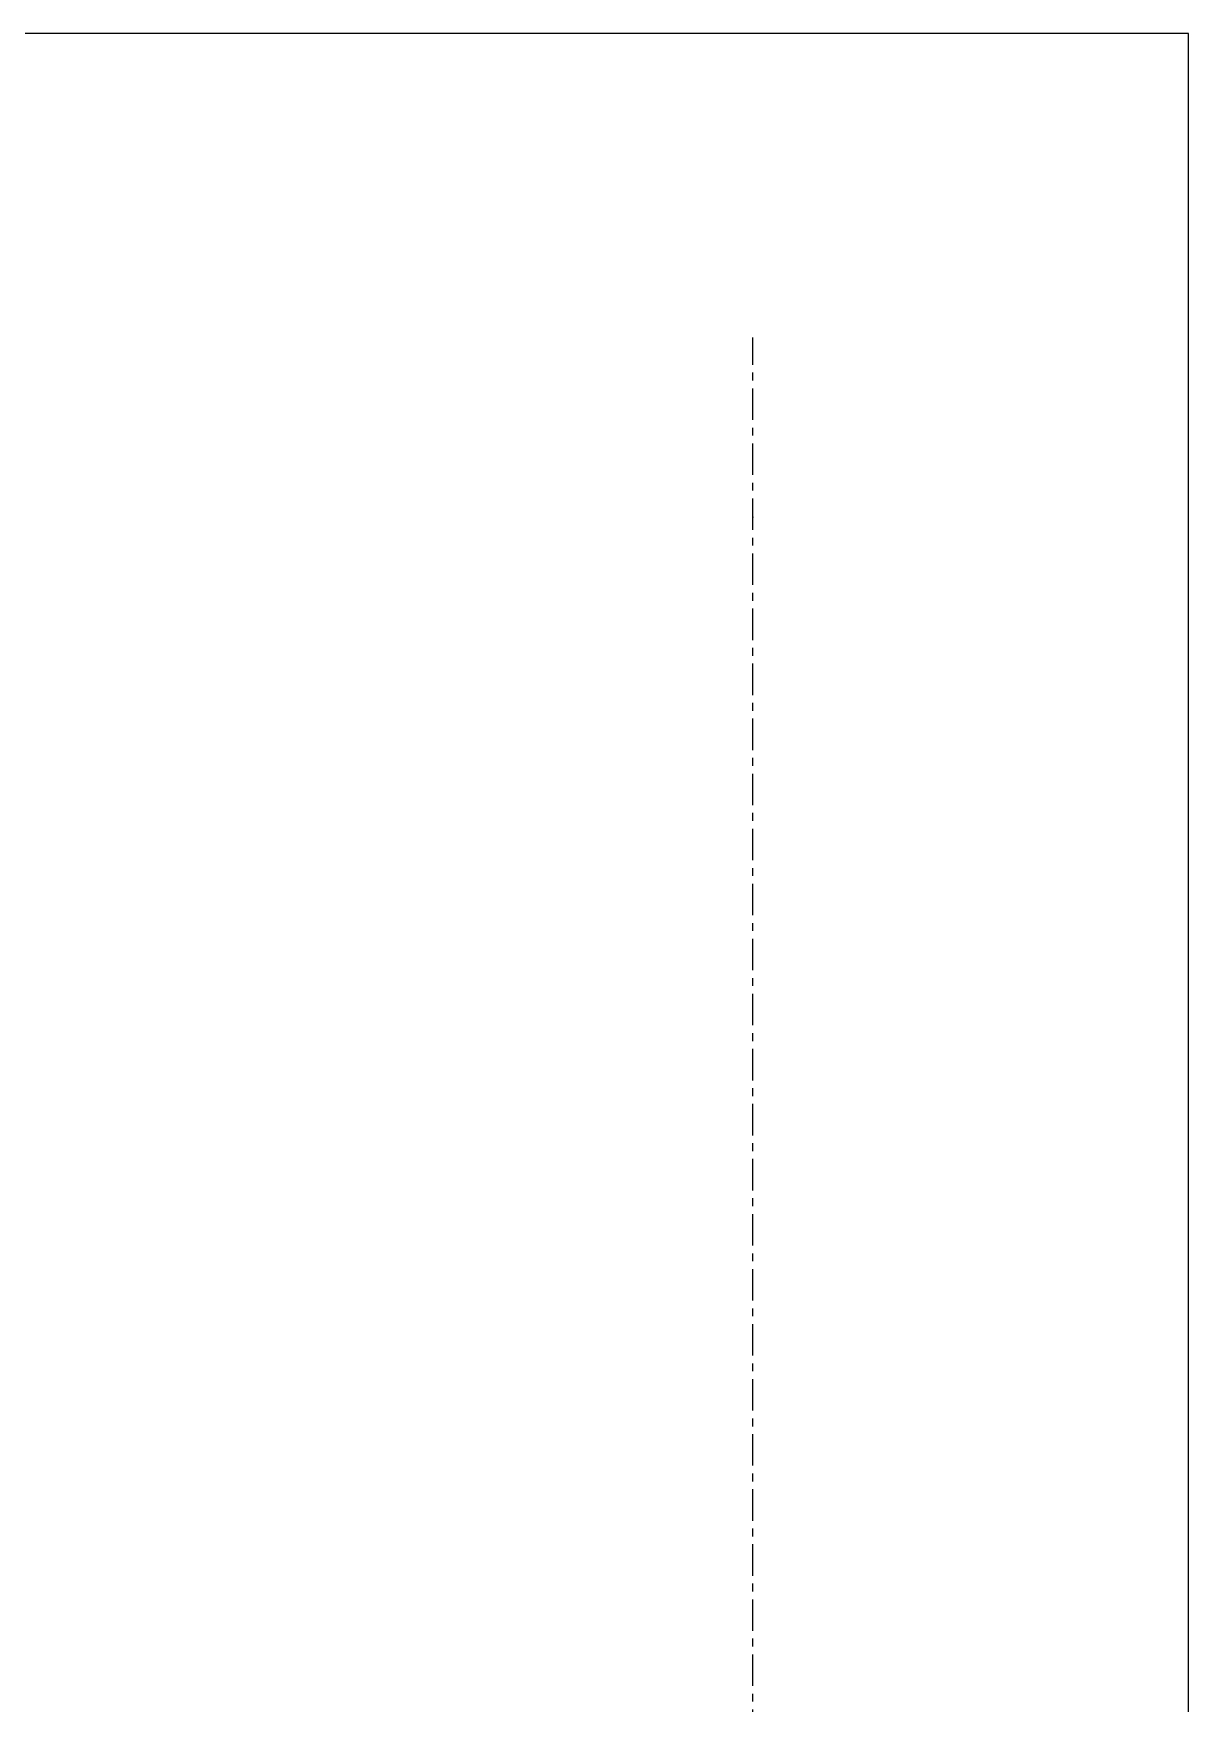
# Model space of a CAD drawing. Header units: millimetres. Extents: x -4391136 to -1798569, y -886572 to -291056.
# Drawn here: x -2352708 to -2346281, y -387590 to -378298 of the extents above; entities that cross this region are included whole.
import ezdxf
from ezdxf.enums import TextEntityAlignment as Align

# ---------------------------------------------------------------- set-up
doc = ezdxf.new("R2010")
doc.units = ezdxf.units.MM
doc.linetypes.add('CENTER', pattern=[50.8, 31.75, -6.35, 6.35, -6.35])
doc.linetypes.add('TA_GL_000.70000', pattern=[1.925, 0.7, -0.175, 0.175, -0.175, 0.7])
for name, color, linetype in [('000 - 0_SYM_DWG_GRID-BUBBLE_MAIN_COLOR_1', 7, 'Continuous'), ('000 - 0_SYM_DWG_GRIDLINE_MAIN_COLOR_251', 7, 'Continuous'), ('000 - GRID', 7, 'CENTER'), ('_PP-Dim', 7, 'Continuous')]:
    doc.layers.add(name, color=color, linetype=linetype)
doc.styles.add('Arial', font='arial.ttf', dxfattribs={"height": 1500})
doc.styles.add('TA', font='', dxfattribs={"height": 4.5})
doc.styles.get('TA').set_extended_font_data('Cordia New')

# ---------------------------------------------------------------- blocks, each defined once
blk = doc.blocks.new('*U2080')
at = {"layer": '000 - 0_SYM_DWG_GRIDLINE_MAIN_COLOR_251', "color": 7, "linetype": 'ByBlock', "ltscale": 5}
blk.add_line((20, 0), (-295.4, 0), dxfattribs=at)
at = {"layer": '000 - 0_SYM_DWG_GRIDLINE_MAIN_COLOR_251', "color": 7}
blk.add_point((-275.4, 0), dxfattribs=at)
at = {"color": 7, "style": 'TA', "flags": 1}
blk.add_attdef('LOCATION', (6, -6), '', height=4.5, rotation=270, dxfattribs=at)
at = {"layer": '000 - 0_SYM_DWG_GRID-BUBBLE_MAIN_COLOR_1', "color": 7, "style": 'Arial'}
blk.add_attdef('GRID-HEAD', text='', height=4, rotation=90, dxfattribs=at).set_placement((41.25, 0), align=Align.MIDDLE_CENTER)
blk = doc.blocks.new('W-1-PP17-ENT2_REV00_20260527-170750_ELEVATION_4_DIMS')
at = {"layer": '000 - GRID', "color": 7, "linetype": 'TA_GL_000.70000', "xscale": 50.00000000000038, "yscale": 50.00000000000038, "zscale": 50.00000000000038, "rotation": 270}
blk.add_blockref('*U2080', (26525, 101070), dxfattribs=at)
blk = doc.blocks.new('A$Cbc3bdfda')
at = {"layer": '_PP-Dim', "color": 7}
blk.add_lwpolyline([(0, -400), (775, -400), (775, 0), (0, 0)], close=True, dxfattribs=at)

msp = doc.modelspace()

# ---------------------------------------------------------------- block references
at = {"color": 7}
msp.add_blockref('W-1-PP17-ENT2_REV00_20260527-170750_ELEVATION_4_DIMS', (-2375230.6, -495830.4), dxfattribs=at)
at = {"layer": '_PP-Dim', "color": 7, "xscale": 50, "yscale": 50, "zscale": 50}
msp.add_blockref('A$Cbc3bdfda', (-2385030.6, -378297.9), dxfattribs=at)

doc.saveas('drawing.dxf')
